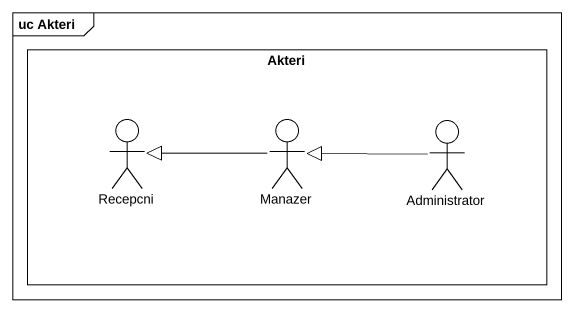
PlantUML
@startuml
mainframe uc Akteri
rectangle Akteri {
  actor Recepcni
  actor Manazer
  actor Administrator
}
Manazer -left-|> Recepcni
Administrator -left-|> Manazer
@enduml
